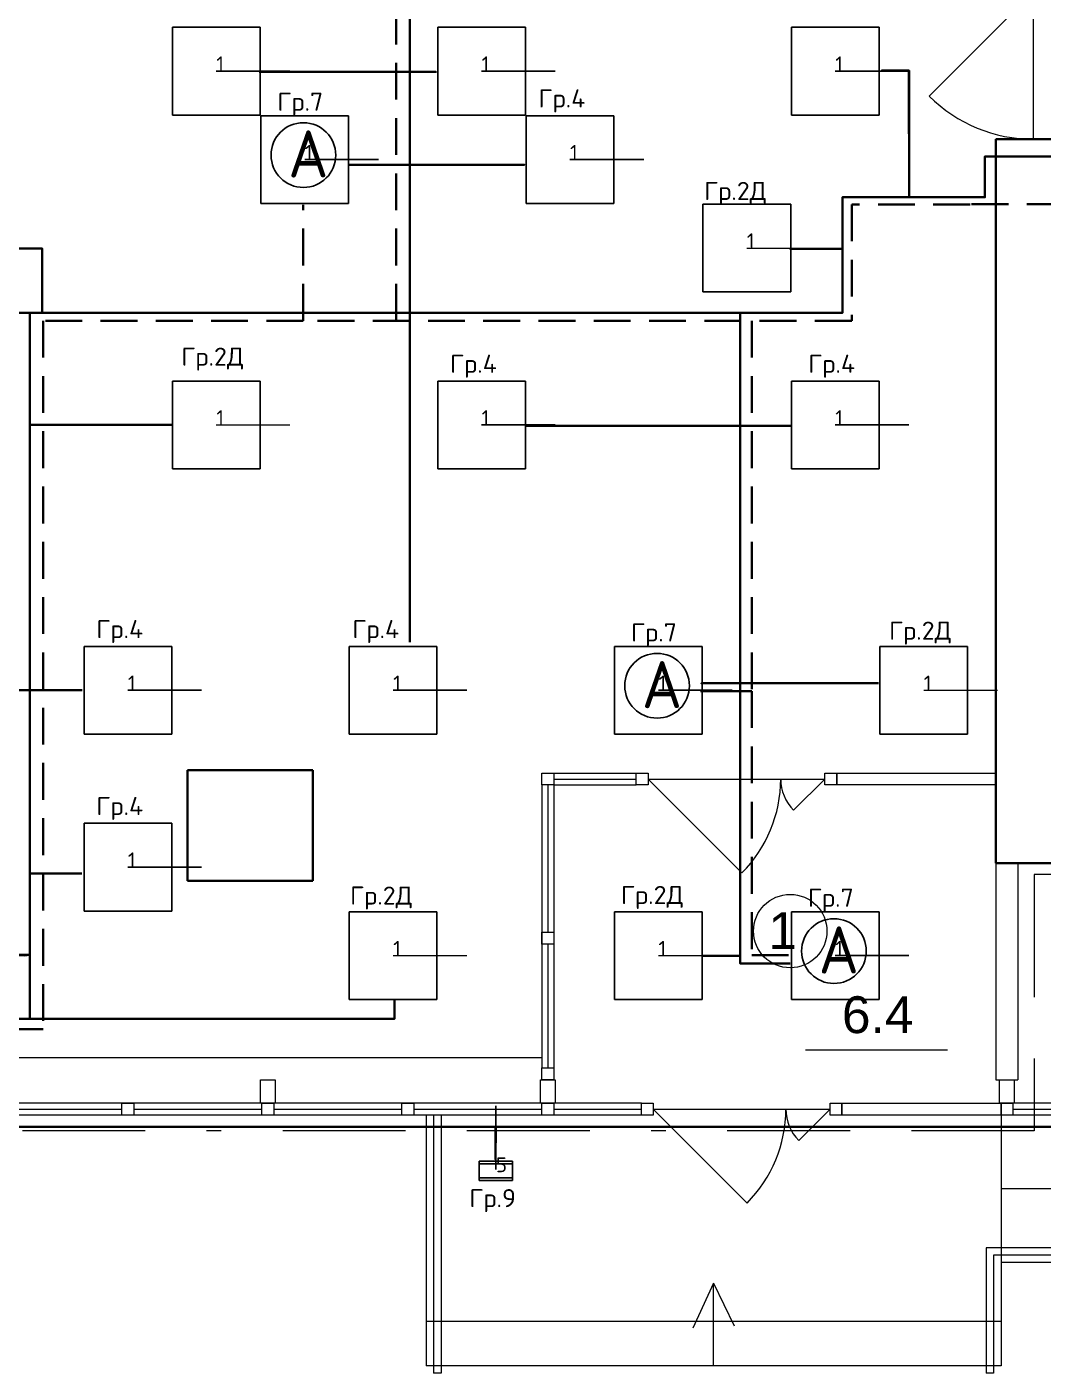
# Model space of a CAD drawing. Header units: metres. Extents: x -472 to 201, y -446 to -235.
# Drawn here: x -442.43 to -435.53, y -331.47 to -322.34 of the extents above; entities that cross this region are included whole.
import ezdxf
from ezdxf.enums import TextEntityAlignment as Align

# ---------------------------------------------------------------- set-up
doc = ezdxf.new("R2010")
doc.units = ezdxf.units.M
doc.header["$MEASUREMENT"] = 0
doc.linetypes.add('( Border )', pattern=[1.751, 0.5, -0.25, 0.5, -0.25, 0.001, -0.25])
doc.linetypes.add('( Hidden )', pattern=[0.375, 0.25, -0.125])
doc.layers.add('_Электрика', color=7, linetype='Continuous', lineweight=15)
doc.layers.add('DLXLUM', color=220, linetype='Continuous')
doc.layers.add('DLXLUMEX', color=220, linetype='Continuous')
doc.styles.get("Standard").update_dxf_attribs({"font": 'txt.shx'})
doc.styles.add('Style-Arial', font='arial.ttf')

# ---------------------------------------------------------------- blocks, each defined once
blk = doc.blocks.new('*U15')
at = {"color": 7, "linetype": 'Continuous', "lineweight": 30}
for p, q in [((-0.425, 0.375), (-0.425, -0.375)), ((-0.425, 0.375), (0.425, 0.375)), ((0.425, 0.375), (0.425, -0.375)), ((-0.425, -0.375), (0.425, -0.375))]:
    blk.add_line(p, q, dxfattribs=at)
blk = doc.blocks.new('*U190')
for p, q in [((297.5, 297.5), (-297.5, 297.5)), ((-297.5, 297.5), (-297.5, -297.5)), ((-297.5, 297.5), (-297.5, -297.5)), ((-297.5, -297.5), (-297.5, 297.5)), ((-297.5, 297.5), (-297.5, 297.5)), ((297.5, 297.5), (-297.5, 297.5)), ((-297.5, 297.5), (-297.5, 297.5)), ((-297.5, 297.5), (297.5, 297.5)), ((-297.5, -297.5), (-297.5, 297.5)), ((-297.5, 297.5), (297.5, 297.5)), ((297.5, -297.5), (297.5, 297.5)), ((297.5, 297.5), (297.5, 297.5)), ((297.5, -297.5), (297.5, 297.5)), ((297.5, 297.5), (297.5, 297.5)), ((297.5, 297.5), (297.5, -297.5)), ((297.5, 297.5), (297.5, -297.5)), ((-297.5, -297.5), (297.5, -297.5)), ((-297.5, -297.5), (-297.5, -297.5)), ((-297.5, -297.5), (297.5, -297.5)), ((297.5, -297.5), (-297.5, -297.5)), ((-297.5, -297.5), (-297.5, -297.5)), ((297.5, -297.5), (-297.5, -297.5)), ((297.5, -297.5), (297.5, -297.5)), ((297.5, -297.5), (297.5, -297.5))]:
    blk.add_line(p, q)
at = {"color": 1}
blk.add_line((0, 0), (500, 0), dxfattribs=at)
at = {"layer": 'DLXLUMEX', "color": 7}
blk.add_text('1', height=100, dxfattribs=at).set_placement((0, 0))
blk = doc.blocks.new('*U191')
for p, q in [((297.5, 297.5), (-297.5, 297.5)), ((-297.5, 297.5), (-297.5, -297.5)), ((-297.5, 297.5), (-297.5, -297.5)), ((-297.5, -297.5), (-297.5, 297.5)), ((-297.5, 297.5), (-297.5, 297.5)), ((297.5, 297.5), (-297.5, 297.5)), ((-297.5, 297.5), (-297.5, 297.5)), ((-297.5, 297.5), (297.5, 297.5)), ((-297.5, -297.5), (-297.5, 297.5)), ((-297.5, 297.5), (297.5, 297.5)), ((297.5, -297.5), (297.5, 297.5)), ((297.5, 297.5), (297.5, 297.5)), ((297.5, -297.5), (297.5, 297.5)), ((297.5, 297.5), (297.5, 297.5)), ((297.5, 297.5), (297.5, -297.5)), ((297.5, 297.5), (297.5, -297.5)), ((-297.5, -297.5), (297.5, -297.5)), ((-297.5, -297.5), (-297.5, -297.5)), ((-297.5, -297.5), (297.5, -297.5)), ((297.5, -297.5), (-297.5, -297.5)), ((-297.5, -297.5), (-297.5, -297.5)), ((297.5, -297.5), (-297.5, -297.5)), ((297.5, -297.5), (297.5, -297.5)), ((297.5, -297.5), (297.5, -297.5))]:
    blk.add_line(p, q)
at = {"color": 1}
blk.add_line((0, 0), (500, 0), dxfattribs=at)
at = {"layer": 'DLXLUMEX', "color": 7}
blk.add_text('1', height=100, dxfattribs=at).set_placement((0, 0))
blk = doc.blocks.new('*U192')
for p, q in [((297.5, 297.5), (-297.5, 297.5)), ((-297.5, 297.5), (-297.5, -297.5)), ((-297.5, 297.5), (-297.5, -297.5)), ((-297.5, -297.5), (-297.5, 297.5)), ((-297.5, 297.5), (-297.5, 297.5)), ((297.5, 297.5), (-297.5, 297.5)), ((-297.5, 297.5), (-297.5, 297.5)), ((-297.5, 297.5), (297.5, 297.5)), ((-297.5, -297.5), (-297.5, 297.5)), ((-297.5, 297.5), (297.5, 297.5)), ((297.5, -297.5), (297.5, 297.5)), ((297.5, 297.5), (297.5, 297.5)), ((297.5, -297.5), (297.5, 297.5)), ((297.5, 297.5), (297.5, 297.5)), ((297.5, 297.5), (297.5, -297.5)), ((297.5, 297.5), (297.5, -297.5)), ((-297.5, -297.5), (297.5, -297.5)), ((-297.5, -297.5), (-297.5, -297.5)), ((-297.5, -297.5), (297.5, -297.5)), ((297.5, -297.5), (-297.5, -297.5)), ((-297.5, -297.5), (-297.5, -297.5)), ((297.5, -297.5), (-297.5, -297.5)), ((297.5, -297.5), (297.5, -297.5)), ((297.5, -297.5), (297.5, -297.5))]:
    blk.add_line(p, q)
at = {"color": 1}
blk.add_line((0, 0), (500, 0), dxfattribs=at)
at = {"layer": 'DLXLUMEX', "color": 7}
blk.add_text('1', height=100, dxfattribs=at).set_placement((0, 0))
blk = doc.blocks.new('*U193')
for p, q in [((297.5, 297.5), (-297.5, 297.5)), ((-297.5, 297.5), (-297.5, -297.5)), ((-297.5, 297.5), (-297.5, -297.5)), ((-297.5, -297.5), (-297.5, 297.5)), ((-297.5, 297.5), (-297.5, 297.5)), ((297.5, 297.5), (-297.5, 297.5)), ((-297.5, 297.5), (-297.5, 297.5)), ((-297.5, 297.5), (297.5, 297.5)), ((-297.5, -297.5), (-297.5, 297.5)), ((-297.5, 297.5), (297.5, 297.5)), ((297.5, -297.5), (297.5, 297.5)), ((297.5, 297.5), (297.5, 297.5)), ((297.5, -297.5), (297.5, 297.5)), ((297.5, 297.5), (297.5, 297.5)), ((297.5, 297.5), (297.5, -297.5)), ((297.5, 297.5), (297.5, -297.5)), ((-297.5, -297.5), (297.5, -297.5)), ((-297.5, -297.5), (-297.5, -297.5)), ((-297.5, -297.5), (297.5, -297.5)), ((297.5, -297.5), (-297.5, -297.5)), ((-297.5, -297.5), (-297.5, -297.5)), ((297.5, -297.5), (-297.5, -297.5)), ((297.5, -297.5), (297.5, -297.5)), ((297.5, -297.5), (297.5, -297.5))]:
    blk.add_line(p, q)
at = {"color": 1}
blk.add_line((0, 0), (500, 0), dxfattribs=at)
at = {"layer": 'DLXLUMEX', "color": 7}
blk.add_text('1', height=100, dxfattribs=at).set_placement((0, 0))
blk = doc.blocks.new('*U23')
for p, q in [((297.5, 297.5), (-297.5, 297.5)), ((-297.5, 297.5), (-297.5, -297.5)), ((-297.5, 297.5), (-297.5, -297.5)), ((-297.5, -297.5), (-297.5, 297.5)), ((-297.5, 297.5), (-297.5, 297.5)), ((297.5, 297.5), (-297.5, 297.5)), ((-297.5, 297.5), (-297.5, 297.5)), ((-297.5, 297.5), (297.5, 297.5)), ((-297.5, -297.5), (-297.5, 297.5)), ((-297.5, 297.5), (297.5, 297.5)), ((297.5, -297.5), (297.5, 297.5)), ((297.5, 297.5), (297.5, 297.5)), ((297.5, -297.5), (297.5, 297.5)), ((297.5, 297.5), (297.5, 297.5)), ((297.5, 297.5), (297.5, -297.5)), ((297.5, 297.5), (297.5, -297.5)), ((-297.5, -297.5), (297.5, -297.5)), ((-297.5, -297.5), (-297.5, -297.5)), ((-297.5, -297.5), (297.5, -297.5)), ((297.5, -297.5), (-297.5, -297.5)), ((-297.5, -297.5), (-297.5, -297.5)), ((297.5, -297.5), (-297.5, -297.5)), ((297.5, -297.5), (297.5, -297.5)), ((297.5, -297.5), (297.5, -297.5))]:
    blk.add_line(p, q)
at = {"color": 1}
blk.add_line((0, 0), (500, 0), dxfattribs=at)
at = {"layer": 'DLXLUMEX', "color": 7}
blk.add_text('1', height=100, dxfattribs=at).set_placement((0, 0))
blk = doc.blocks.new('*U24')
for p, q in [((297.5, 297.5), (-297.5, 297.5)), ((-297.5, 297.5), (-297.5, -297.5)), ((-297.5, 297.5), (-297.5, -297.5)), ((-297.5, -297.5), (-297.5, 297.5)), ((-297.5, 297.5), (-297.5, 297.5)), ((297.5, 297.5), (-297.5, 297.5)), ((-297.5, 297.5), (-297.5, 297.5)), ((-297.5, 297.5), (297.5, 297.5)), ((-297.5, 297.5), (297.5, 297.5)), ((-297.5, -297.5), (-297.5, 297.5)), ((297.5, -297.5), (297.5, 297.5)), ((297.5, 297.5), (297.5, 297.5)), ((297.5, 297.5), (297.5, 297.5)), ((297.5, 297.5), (297.5, -297.5)), ((297.5, -297.5), (297.5, 297.5)), ((297.5, 297.5), (297.5, -297.5)), ((-297.5, -297.5), (297.5, -297.5)), ((-297.5, -297.5), (-297.5, -297.5)), ((-297.5, -297.5), (297.5, -297.5)), ((297.5, -297.5), (-297.5, -297.5)), ((-297.5, -297.5), (-297.5, -297.5)), ((297.5, -297.5), (-297.5, -297.5)), ((297.5, -297.5), (297.5, -297.5)), ((297.5, -297.5), (297.5, -297.5))]:
    blk.add_line(p, q)
at = {"color": 1}
blk.add_line((0, 0), (500, 0), dxfattribs=at)
at = {"layer": 'DLXLUMEX', "color": 7}
blk.add_text('1', height=100, dxfattribs=at).set_placement((0, 0))
blk = doc.blocks.new('*U25')
for p, q in [((297.5, 297.5), (-297.5, 297.5)), ((-297.5, 297.5), (-297.5, -297.5)), ((-297.5, 297.5), (-297.5, -297.5)), ((-297.5, -297.5), (-297.5, 297.5)), ((-297.5, 297.5), (-297.5, 297.5)), ((297.5, 297.5), (-297.5, 297.5)), ((-297.5, 297.5), (-297.5, 297.5)), ((-297.5, 297.5), (297.5, 297.5)), ((-297.5, -297.5), (-297.5, 297.5)), ((-297.5, 297.5), (297.5, 297.5)), ((297.5, -297.5), (297.5, 297.5)), ((297.5, 297.5), (297.5, 297.5)), ((297.5, -297.5), (297.5, 297.5)), ((297.5, 297.5), (297.5, 297.5)), ((297.5, 297.5), (297.5, -297.5)), ((297.5, 297.5), (297.5, -297.5)), ((-297.5, -297.5), (297.5, -297.5)), ((-297.5, -297.5), (-297.5, -297.5)), ((-297.5, -297.5), (297.5, -297.5)), ((297.5, -297.5), (-297.5, -297.5)), ((-297.5, -297.5), (-297.5, -297.5)), ((297.5, -297.5), (-297.5, -297.5)), ((297.5, -297.5), (297.5, -297.5)), ((297.5, -297.5), (297.5, -297.5))]:
    blk.add_line(p, q)
at = {"color": 1}
blk.add_line((0, 0), (500, 0), dxfattribs=at)
at = {"layer": 'DLXLUMEX', "color": 7}
blk.add_text('1', height=100, dxfattribs=at).set_placement((0, 0))
blk = doc.blocks.new('*U29')
for p, q in [((297.5, 297.5), (-297.5, 297.5)), ((-297.5, 297.5), (-297.5, -297.5)), ((-297.5, 297.5), (-297.5, -297.5)), ((-297.5, -297.5), (-297.5, 297.5)), ((-297.5, 297.5), (-297.5, 297.5)), ((297.5, 297.5), (-297.5, 297.5)), ((-297.5, 297.5), (-297.5, 297.5)), ((-297.5, 297.5), (297.5, 297.5)), ((-297.5, -297.5), (-297.5, 297.5)), ((-297.5, 297.5), (297.5, 297.5)), ((297.5, -297.5), (297.5, 297.5)), ((297.5, 297.5), (297.5, 297.5)), ((297.5, -297.5), (297.5, 297.5)), ((297.5, 297.5), (297.5, 297.5)), ((297.5, 297.5), (297.5, -297.5)), ((297.5, 297.5), (297.5, -297.5)), ((-297.5, -297.5), (297.5, -297.5)), ((-297.5, -297.5), (-297.5, -297.5)), ((-297.5, -297.5), (297.5, -297.5)), ((297.5, -297.5), (-297.5, -297.5)), ((-297.5, -297.5), (-297.5, -297.5)), ((297.5, -297.5), (-297.5, -297.5)), ((297.5, -297.5), (297.5, -297.5)), ((297.5, -297.5), (297.5, -297.5))]:
    blk.add_line(p, q)
at = {"color": 1}
blk.add_line((0, 0), (500, 0), dxfattribs=at)
at = {"layer": 'DLXLUMEX', "color": 7}
blk.add_text('1', height=100, dxfattribs=at).set_placement((0, 0))
blk = doc.blocks.new('*U31')
for p, q in [((297.5, 297.5), (-297.5, 297.5)), ((-297.5, 297.5), (-297.5, -297.5)), ((-297.5, 297.5), (-297.5, -297.5)), ((-297.5, -297.5), (-297.5, 297.5)), ((-297.5, 297.5), (-297.5, 297.5)), ((297.5, 297.5), (-297.5, 297.5)), ((-297.5, 297.5), (-297.5, 297.5)), ((-297.5, 297.5), (297.5, 297.5)), ((-297.5, -297.5), (-297.5, 297.5)), ((-297.5, 297.5), (297.5, 297.5)), ((297.5, -297.5), (297.5, 297.5)), ((297.5, 297.5), (297.5, 297.5)), ((297.5, -297.5), (297.5, 297.5)), ((297.5, 297.5), (297.5, 297.5)), ((297.5, 297.5), (297.5, -297.5)), ((297.5, 297.5), (297.5, -297.5)), ((-297.5, -297.5), (297.5, -297.5)), ((-297.5, -297.5), (-297.5, -297.5)), ((-297.5, -297.5), (297.5, -297.5)), ((297.5, -297.5), (-297.5, -297.5)), ((-297.5, -297.5), (-297.5, -297.5)), ((297.5, -297.5), (-297.5, -297.5)), ((297.5, -297.5), (297.5, -297.5)), ((297.5, -297.5), (297.5, -297.5))]:
    blk.add_line(p, q)
at = {"color": 1}
blk.add_line((0, 0), (500, 0), dxfattribs=at)
at = {"layer": 'DLXLUMEX', "color": 7}
blk.add_text('1', height=100, dxfattribs=at).set_placement((0, 0))
blk = doc.blocks.new('*U32')
for p, q in [((297.5, 297.5), (-297.5, 297.5)), ((-297.5, 297.5), (-297.5, -297.5)), ((-297.5, 297.5), (-297.5, -297.5)), ((-297.5, -297.5), (-297.5, 297.5)), ((-297.5, 297.5), (-297.5, 297.5)), ((297.5, 297.5), (-297.5, 297.5)), ((-297.5, 297.5), (-297.5, 297.5)), ((-297.5, 297.5), (297.5, 297.5)), ((-297.5, -297.5), (-297.5, 297.5)), ((-297.5, 297.5), (297.5, 297.5)), ((297.5, -297.5), (297.5, 297.5)), ((297.5, 297.5), (297.5, 297.5)), ((297.5, -297.5), (297.5, 297.5)), ((297.5, 297.5), (297.5, 297.5)), ((297.5, 297.5), (297.5, -297.5)), ((297.5, 297.5), (297.5, -297.5)), ((-297.5, -297.5), (297.5, -297.5)), ((-297.5, -297.5), (-297.5, -297.5)), ((-297.5, -297.5), (297.5, -297.5)), ((297.5, -297.5), (-297.5, -297.5)), ((-297.5, -297.5), (-297.5, -297.5)), ((297.5, -297.5), (-297.5, -297.5)), ((297.5, -297.5), (297.5, -297.5)), ((297.5, -297.5), (297.5, -297.5))]:
    blk.add_line(p, q)
at = {"color": 1}
blk.add_line((0, 0), (500, 0), dxfattribs=at)
at = {"layer": 'DLXLUMEX', "color": 7}
blk.add_text('1', height=100, dxfattribs=at).set_placement((0, 0))
blk = doc.blocks.new('*U33')
for p, q in [((297.5, 297.5), (-297.5, 297.5)), ((-297.5, 297.5), (-297.5, -297.5)), ((-297.5, 297.5), (-297.5, -297.5)), ((-297.5, -297.5), (-297.5, 297.5)), ((-297.5, 297.5), (-297.5, 297.5)), ((297.5, 297.5), (-297.5, 297.5)), ((-297.5, 297.5), (-297.5, 297.5)), ((-297.5, 297.5), (297.5, 297.5)), ((-297.5, -297.5), (-297.5, 297.5)), ((-297.5, 297.5), (297.5, 297.5)), ((297.5, -297.5), (297.5, 297.5)), ((297.5, 297.5), (297.5, 297.5)), ((297.5, -297.5), (297.5, 297.5)), ((297.5, 297.5), (297.5, 297.5)), ((297.5, 297.5), (297.5, -297.5)), ((297.5, 297.5), (297.5, -297.5)), ((-297.5, -297.5), (297.5, -297.5)), ((-297.5, -297.5), (-297.5, -297.5)), ((-297.5, -297.5), (297.5, -297.5)), ((297.5, -297.5), (-297.5, -297.5)), ((-297.5, -297.5), (-297.5, -297.5)), ((297.5, -297.5), (-297.5, -297.5)), ((297.5, -297.5), (297.5, -297.5)), ((297.5, -297.5), (297.5, -297.5))]:
    blk.add_line(p, q)
at = {"color": 1}
blk.add_line((0, 0), (500, 0), dxfattribs=at)
at = {"layer": 'DLXLUMEX', "color": 7}
blk.add_text('1', height=100, dxfattribs=at).set_placement((0, 0))
blk = doc.blocks.new('*U34')
for p, q in [((297.5, 297.5), (-297.5, 297.5)), ((-297.5, 297.5), (-297.5, -297.5)), ((-297.5, 297.5), (-297.5, -297.5)), ((-297.5, -297.5), (-297.5, 297.5)), ((-297.5, 297.5), (-297.5, 297.5)), ((297.5, 297.5), (-297.5, 297.5)), ((-297.5, 297.5), (-297.5, 297.5)), ((-297.5, 297.5), (297.5, 297.5)), ((-297.5, -297.5), (-297.5, 297.5)), ((-297.5, 297.5), (297.5, 297.5)), ((297.5, -297.5), (297.5, 297.5)), ((297.5, 297.5), (297.5, 297.5)), ((297.5, -297.5), (297.5, 297.5)), ((297.5, 297.5), (297.5, 297.5)), ((297.5, 297.5), (297.5, -297.5)), ((297.5, 297.5), (297.5, -297.5)), ((-297.5, -297.5), (297.5, -297.5)), ((-297.5, -297.5), (-297.5, -297.5)), ((-297.5, -297.5), (297.5, -297.5)), ((297.5, -297.5), (-297.5, -297.5)), ((-297.5, -297.5), (-297.5, -297.5)), ((297.5, -297.5), (-297.5, -297.5)), ((297.5, -297.5), (297.5, -297.5)), ((297.5, -297.5), (297.5, -297.5))]:
    blk.add_line(p, q)
at = {"color": 1}
blk.add_line((0, 0), (500, 0), dxfattribs=at)
at = {"layer": 'DLXLUMEX', "color": 7}
blk.add_text('1', height=100, dxfattribs=at).set_placement((0, 0))
blk = doc.blocks.new('*U35')
for p, q in [((297.5, 297.5), (-297.5, 297.5)), ((-297.5, 297.5), (-297.5, -297.5)), ((-297.5, 297.5), (-297.5, -297.5)), ((-297.5, -297.5), (-297.5, 297.5)), ((-297.5, 297.5), (-297.5, 297.5)), ((297.5, 297.5), (-297.5, 297.5)), ((-297.5, 297.5), (-297.5, 297.5)), ((-297.5, 297.5), (297.5, 297.5)), ((-297.5, -297.5), (-297.5, 297.5)), ((-297.5, 297.5), (297.5, 297.5)), ((297.5, -297.5), (297.5, 297.5)), ((297.5, 297.5), (297.5, 297.5)), ((297.5, -297.5), (297.5, 297.5)), ((297.5, 297.5), (297.5, 297.5)), ((297.5, 297.5), (297.5, -297.5)), ((297.5, 297.5), (297.5, -297.5)), ((-297.5, -297.5), (297.5, -297.5)), ((-297.5, -297.5), (-297.5, -297.5)), ((-297.5, -297.5), (297.5, -297.5)), ((297.5, -297.5), (-297.5, -297.5)), ((-297.5, -297.5), (-297.5, -297.5)), ((297.5, -297.5), (-297.5, -297.5)), ((297.5, -297.5), (297.5, -297.5)), ((297.5, -297.5), (297.5, -297.5))]:
    blk.add_line(p, q)
at = {"color": 1}
blk.add_line((0, 0), (500, 0), dxfattribs=at)
at = {"layer": 'DLXLUMEX', "color": 7}
blk.add_text('1', height=100, dxfattribs=at).set_placement((0, 0))
blk = doc.blocks.new('*U36')
for p, q in [((297.5, 297.5), (-297.5, 297.5)), ((-297.5, 297.5), (-297.5, -297.5)), ((-297.5, 297.5), (-297.5, -297.5)), ((-297.5, -297.5), (-297.5, 297.5)), ((-297.5, 297.5), (-297.5, 297.5)), ((297.5, 297.5), (-297.5, 297.5)), ((-297.5, 297.5), (-297.5, 297.5)), ((-297.5, 297.5), (297.5, 297.5)), ((-297.5, -297.5), (-297.5, 297.5)), ((-297.5, 297.5), (297.5, 297.5)), ((297.5, -297.5), (297.5, 297.5)), ((297.5, 297.5), (297.5, 297.5)), ((297.5, -297.5), (297.5, 297.5)), ((297.5, 297.5), (297.5, 297.5)), ((297.5, 297.5), (297.5, -297.5)), ((297.5, 297.5), (297.5, -297.5)), ((-297.5, -297.5), (297.5, -297.5)), ((-297.5, -297.5), (-297.5, -297.5)), ((-297.5, -297.5), (297.5, -297.5)), ((297.5, -297.5), (-297.5, -297.5)), ((-297.5, -297.5), (-297.5, -297.5)), ((297.5, -297.5), (-297.5, -297.5)), ((297.5, -297.5), (297.5, -297.5)), ((297.5, -297.5), (297.5, -297.5))]:
    blk.add_line(p, q)
at = {"color": 1}
blk.add_line((0, 0), (500, 0), dxfattribs=at)
at = {"layer": 'DLXLUMEX', "color": 7}
blk.add_text('1', height=100, dxfattribs=at).set_placement((0, 0))
blk = doc.blocks.new('*U37')
for p, q in [((297.5, 297.5), (-297.5, 297.5)), ((-297.5, 297.5), (-297.5, -297.5)), ((-297.5, 297.5), (-297.5, -297.5)), ((-297.5, -297.5), (-297.5, 297.5)), ((-297.5, 297.5), (-297.5, 297.5)), ((297.5, 297.5), (-297.5, 297.5)), ((-297.5, 297.5), (-297.5, 297.5)), ((-297.5, 297.5), (297.5, 297.5)), ((-297.5, 297.5), (297.5, 297.5)), ((-297.5, -297.5), (-297.5, 297.5)), ((297.5, -297.5), (297.5, 297.5)), ((297.5, 297.5), (297.5, 297.5)), ((297.5, 297.5), (297.5, 297.5)), ((297.5, 297.5), (297.5, -297.5)), ((297.5, -297.5), (297.5, 297.5)), ((297.5, 297.5), (297.5, -297.5)), ((-297.5, -297.5), (297.5, -297.5)), ((-297.5, -297.5), (-297.5, -297.5)), ((-297.5, -297.5), (297.5, -297.5)), ((297.5, -297.5), (-297.5, -297.5)), ((-297.5, -297.5), (-297.5, -297.5)), ((297.5, -297.5), (-297.5, -297.5)), ((297.5, -297.5), (297.5, -297.5)), ((297.5, -297.5), (297.5, -297.5))]:
    blk.add_line(p, q)
at = {"color": 1}
blk.add_line((0, 0), (500, 0), dxfattribs=at)
at = {"layer": 'DLXLUMEX', "color": 7}
blk.add_text('1', height=100, dxfattribs=at).set_placement((0, 0))
blk = doc.blocks.new('*U38')
for p, q in [((297.5, 297.5), (-297.5, 297.5)), ((-297.5, 297.5), (-297.5, -297.5)), ((-297.5, 297.5), (-297.5, -297.5)), ((-297.5, -297.5), (-297.5, 297.5)), ((-297.5, 297.5), (-297.5, 297.5)), ((297.5, 297.5), (-297.5, 297.5)), ((-297.5, 297.5), (-297.5, 297.5)), ((-297.5, 297.5), (297.5, 297.5)), ((-297.5, 297.5), (297.5, 297.5)), ((-297.5, -297.5), (-297.5, 297.5)), ((297.5, -297.5), (297.5, 297.5)), ((297.5, 297.5), (297.5, 297.5)), ((297.5, 297.5), (297.5, 297.5)), ((297.5, 297.5), (297.5, -297.5)), ((297.5, -297.5), (297.5, 297.5)), ((297.5, 297.5), (297.5, -297.5)), ((-297.5, -297.5), (297.5, -297.5)), ((-297.5, -297.5), (-297.5, -297.5)), ((-297.5, -297.5), (297.5, -297.5)), ((297.5, -297.5), (-297.5, -297.5)), ((-297.5, -297.5), (-297.5, -297.5)), ((297.5, -297.5), (-297.5, -297.5)), ((297.5, -297.5), (297.5, -297.5)), ((297.5, -297.5), (297.5, -297.5))]:
    blk.add_line(p, q)
at = {"color": 1}
blk.add_line((0, 0), (500, 0), dxfattribs=at)
at = {"layer": 'DLXLUMEX', "color": 7}
blk.add_text('1', height=100, dxfattribs=at).set_placement((0, 0))
blk = doc.blocks.new('*U60')
for p, q in [((297.5, 297.5), (-297.5, 297.5)), ((-297.5, 297.5), (-297.5, -297.5)), ((-297.5, 297.5), (-297.5, -297.5)), ((-297.5, -297.5), (-297.5, 297.5)), ((-297.5, 297.5), (-297.5, 297.5)), ((297.5, 297.5), (-297.5, 297.5)), ((-297.5, 297.5), (-297.5, 297.5)), ((-297.5, 297.5), (297.5, 297.5)), ((-297.5, -297.5), (-297.5, 297.5)), ((-297.5, 297.5), (297.5, 297.5)), ((297.5, -297.5), (297.5, 297.5)), ((297.5, 297.5), (297.5, 297.5)), ((297.5, -297.5), (297.5, 297.5)), ((297.5, 297.5), (297.5, 297.5)), ((297.5, 297.5), (297.5, -297.5)), ((297.5, 297.5), (297.5, -297.5)), ((-297.5, -297.5), (297.5, -297.5)), ((-297.5, -297.5), (-297.5, -297.5)), ((-297.5, -297.5), (297.5, -297.5)), ((297.5, -297.5), (-297.5, -297.5)), ((-297.5, -297.5), (-297.5, -297.5)), ((297.5, -297.5), (-297.5, -297.5)), ((297.5, -297.5), (297.5, -297.5)), ((297.5, -297.5), (297.5, -297.5))]:
    blk.add_line(p, q)
at = {"color": 1}
blk.add_line((0, 0), (500, 0), dxfattribs=at)
at = {"layer": 'DLXLUMEX', "color": 7}
blk.add_text('1', height=100, dxfattribs=at).set_placement((0, 0))
blk = doc.blocks.new('*U123')
at = {"color": 1}
blk.add_line((0, 17.3), (0, 450.4), dxfattribs=at)
for p, q in [((-113.3, 73.6), (-113.3, -39)), ((-113.3, 56.3), (-113.3, 73.6)), ((113.3, 73.6), (-113.3, 73.6)), ((-113.3, 73.6), (-113.3, 56.3)), ((-113.3, -39), (-113.3, 73.6)), ((-113.3, 73.6), (113.3, 73.6)), ((113.3, 56.3), (-113.3, 56.3)), ((-113.3, 56.3), (-113.3, -56.3)), ((-113.3, -56.3), (-113.3, 56.3)), ((-113.3, 56.3), (113.3, 56.3)), ((113.3, 56.3), (113.3, 73.6)), ((113.3, 73.6), (113.3, 56.3)), ((113.3, -39), (113.3, 73.6)), ((113.3, 73.6), (113.3, -39)), ((113.3, -56.3), (113.3, 56.3)), ((113.3, 56.3), (113.3, -56.3)), ((-113.3, -39), (113.3, -39)), ((-113.3, -56.3), (-113.3, -39)), ((-113.3, -39), (-113.3, -56.3)), ((113.3, -39), (-113.3, -39)), ((-113.3, -56.3), (113.3, -56.3)), ((113.3, -56.3), (-113.3, -56.3)), ((113.3, -39), (113.3, -56.3)), ((113.3, -56.3), (113.3, -39))]:
    blk.add_line(p, q)
at = {"layer": 'DLXLUMEX', "color": 7}
blk.add_text('5', height=100, dxfattribs=at).set_placement((0, 0))

msp = doc.modelspace()

# ---------------------------------------------------------------- linework, layer by layer
at = {"color": 7, "linetype": 'Continuous', "lineweight": 0}
for p, q in [((-435.5999, -322.1036), (-436.307, -322.8107)), ((-435.5999, -323.1036), (-435.5999, -322.1036)), ((-438.8549, -327.4036), (-438.2949, -327.4036)), ((-438.8549, -327.4436), (-438.2949, -327.4436)), ((-438.2149, -327.4436), (-437.0149, -327.4436)), ((-438.2149, -327.4436), (-437.5785, -328.08)), ((-437.0149, -327.4436), (-437.227, -327.6558)), ((-438.9349, -327.4836), (-438.9349, -329.4036)), ((-438.8949, -327.4836), (-438.8949, -328.4836)), ((-438.8549, -327.4836), (-438.8549, -329.4036)), ((-438.8549, -327.4836), (-438.2949, -327.4836)), ((-438.8949, -328.5636), (-438.8949, -329.4036)), ((-460.2149, -329.3336), (-438.9349, -329.3336)), ((-438.2599, -329.6436), (-460.2149, -329.6436)), ((-433.1549, -329.6436), (-435.7399, -329.6436)), ((-438.2599, -329.7236), (-447.5399, -329.7236)), ((-442.6549, -329.6836), (-441.7849, -329.6836)), ((-441.7049, -329.6836), (-440.8349, -329.6836)), ((-440.7549, -329.6836), (-439.8849, -329.6836)), ((-439.8049, -329.6836), (-438.9349, -329.6836)), ((-439.7199, -329.7236), (-439.7199, -331.4236)), ((-439.6699, -329.7236), (-439.6699, -331.4736)), ((-439.6199, -329.7236), (-439.6199, -331.4736)), ((-438.8549, -329.6836), (-438.2599, -329.6836)), ((-438.1799, -329.6836), (-436.9799, -329.6836)), ((-438.1799, -329.6836), (-437.5435, -330.32)), ((-436.9799, -329.6836), (-437.192, -329.8958)), ((-435.8199, -329.7236), (-435.8199, -331.4236)), ((-435.7399, -329.6836), (-434.8699, -329.6836)), ((-433.1549, -329.7236), (-435.7399, -329.7236)), ((-433.9199, -330.2236), (-435.8199, -330.2236)), ((-435.9199, -330.6236), (-435.9199, -331.4736)), ((-433.8699, -330.6236), (-435.9199, -330.6236)), ((-435.8699, -330.6736), (-435.8699, -331.4736)), ((-433.8699, -330.6736), (-435.8699, -330.6736)), ((-433.9199, -330.7236), (-435.8199, -330.7236)), ((-437.7699, -330.8643), (-437.9118, -331.1689)), ((-437.7699, -331.4236), (-437.7699, -330.8643)), ((-437.7699, -330.8643), (-437.63, -331.1525)), ((-435.8199, -331.1236), (-439.7199, -331.1236)), ((-435.8199, -331.4236), (-439.7199, -331.4236)), ((-439.6199, -331.4736), (-439.6699, -331.4736)), ((-435.8699, -331.4736), (-435.9199, -331.4736))]:
    msp.add_line(p, q, dxfattribs=at)
at = {"color": 7, "linetype": 'Continuous', "lineweight": 30}
for p, q in [((-435.8549, -323.1036), (-435.8549, -328.0136)), ((-435.8549, -323.1036), (-435.3449, -323.1036)), ((-432.2949, -328.0136), (-435.8549, -328.0136))]:
    msp.add_line(p, q, dxfattribs=at)
at = {"color": 7, "linetype": 'Continuous', "lineweight": 13}
for p, q in [((-435.8549, -328.0136), (-435.8549, -329.4836)), ((-435.7049, -328.0136), (-435.7049, -329.4836)), ((-437.1459, -329.2818), (-436.1823, -329.2818)), ((-435.8549, -329.4836), (-435.7049, -329.4836))]:
    msp.add_line(p, q, dxfattribs=at)
at = {"color": 1, "linetype": '( Border )', "lineweight": 13, "ltscale": 1.666667}
for p, q in [((-435.5941, -328.0906), (-435.5941, -329.8295)), ((-422.7999, -328.0906), (-435.5941, -328.0906)), ((-435.5941, -329.8295), (-464.9102, -329.8295))]:
    msp.add_line(p, q, dxfattribs=at)
at = {"color": 7, "linetype": 'Continuous', "lineweight": 13, "flags": 128}
for points in [[(-438.9349, -327.4036), (-438.8549, -327.4036), (-438.8549, -327.4836), (-438.9349, -327.4836), (-438.9349, -327.4036)], [(-438.2949, -327.4036), (-438.2149, -327.4036), (-438.2149, -327.4836), (-438.2949, -327.4836), (-438.2949, -327.4036)], [(-437.0149, -327.4036), (-436.9349, -327.4036), (-436.9349, -327.4836), (-437.0149, -327.4836), (-437.0149, -327.4036)], [(-435.9349, -327.4036), (-435.8549, -327.4036), (-435.8549, -327.4836), (-436.9349, -327.4836), (-436.9349, -327.4036)], [(-438.9349, -328.4836), (-438.8549, -328.4836), (-438.8549, -328.5636), (-438.9349, -328.5636), (-438.9349, -328.4836)], [(-440.7449, -329.4836), (-440.7449, -329.6436), (-440.8449, -329.6436), (-440.8449, -329.4836), (-440.7449, -329.4836)], [(-438.8449, -329.4836), (-438.8449, -329.6436), (-438.9449, -329.6436), (-438.9449, -329.4836), (-438.8449, -329.4836)], [(-438.9349, -329.4036), (-438.8549, -329.4036), (-438.8549, -329.4836), (-438.9349, -329.4836), (-438.9349, -329.4036)], [(-435.7299, -329.4836), (-435.7299, -329.6436), (-435.8299, -329.6436), (-435.8299, -329.4836), (-435.7299, -329.4836)], [(-441.7849, -329.6436), (-441.7049, -329.6436), (-441.7049, -329.7236), (-441.7849, -329.7236), (-441.7849, -329.6436)], [(-440.8349, -329.6436), (-440.7549, -329.6436), (-440.7549, -329.7236), (-440.8349, -329.7236), (-440.8349, -329.6436)], [(-439.8849, -329.6436), (-439.8049, -329.6436), (-439.8049, -329.7236), (-439.8849, -329.7236), (-439.8849, -329.6436)], [(-438.9349, -329.6436), (-438.8549, -329.6436), (-438.8549, -329.7236), (-438.9349, -329.7236), (-438.9349, -329.6436)], [(-438.2599, -329.6436), (-438.1799, -329.6436), (-438.1799, -329.7236), (-438.2599, -329.7236), (-438.2599, -329.6436)], [(-436.9799, -329.6436), (-436.8999, -329.6436), (-436.8999, -329.7236), (-436.9799, -329.7236), (-436.9799, -329.6436)], [(-435.8999, -329.6436), (-435.8199, -329.6436), (-435.8199, -329.7236), (-436.8999, -329.7236), (-436.8999, -329.6436)], [(-435.8199, -329.6436), (-435.7399, -329.6436), (-435.7399, -329.7236), (-435.8199, -329.7236), (-435.8199, -329.6436)]]:
    msp.add_lwpolyline(points, close=True, dxfattribs=at)
at = {"color": 1, "linetype": 'ByBlock', "transparency": 33554687}
for centre in [(-440.5537, -323.2109), (-438.1537, -326.8109), (-436.9537, -328.6109)]:
    msp.add_circle(centre, 0.2196, dxfattribs=at)
at = {"color": 7, "linetype": 'Continuous', "lineweight": 0}
msp.add_circle((-437.2501, -328.4754), 0.2492, dxfattribs=at)
for centre, radius, start, end in [((-435.5999, -322.1036), 1, 225, 270), ((-438.2149, -327.4436), 0.9, 315, 360), ((-437.0149, -327.4436), 0.3, 180, 225), ((-438.1799, -329.6836), 0.9, 315, 360), ((-436.9799, -329.6836), 0.3, 180, 225)]:
    msp.add_arc(centre, radius, start, end, dxfattribs=at)
at = {"layer": '_Электрика', "color": 2, "lineweight": 30, "true_color": 0xf1eb1f}
for points in [[(-437.5889, -324.2818), (-439.8321, -324.2818), (-439.8321, -323.276), (-439.054, -323.276), (-439.8321, -323.276), (-439.8321, -322.6472), (-439.6547, -322.6472), (-439.8321, -322.6472), (-439.8321, -320.8435), (-440.2382, -320.8435), (-439.0426, -320.8435), (-439.8321, -320.8435), (-439.8321, -320.1805), (-439.649, -320.1805), (-439.8321, -320.1805), (-439.8321, -319.4183), (-438.0015, -319.4183), (-438.0015, -318.4409), (-437.8585, -318.4409), (-438.4419, -318.4409), (-438.0015, -318.4409), (-438.0015, -317.3221), (-437.8456, -317.3221), (-438.4451, -317.3221)], [(-435.3125, -323.2195), (-435.9288, -323.2195), (-435.9288, -323.4964), (-436.4434, -323.4964), (-436.4434, -322.6375), (-436.63, -322.6375), (-436.4447, -322.6415), (-436.4434, -323.4964), (-436.8958, -323.4964), (-436.8958, -323.8467), (-437.2521, -323.8467), (-436.8958, -323.8467), (-436.8958, -324.2818), (-437.5889, -324.2818), (-437.5889, -325.0482), (-437.2482, -325.0482), (-439.0407, -325.0482)], [(-439.8321, -322.6472), (-440.8546, -322.6472)], [(-442.3257, -324.2818), (-443.64, -324.2818), (-443.64, -323.8376), (-443.8461, -323.8376), (-443.6447, -323.8415), (-443.6447, -323.2454), (-444.4573, -323.2454)], [(-439.8321, -323.276), (-440.2458, -323.276)], [(-439.8321, -324.2818), (-442.3257, -324.2818), (-442.3257, -323.845), (-442.6313, -323.845)], [(-442.4107, -324.2956), (-442.4107, -324.2802)], [(-439.8321, -324.2818), (-439.8321, -326.5162)], [(-442.4107, -326.8415), (-442.4107, -324.2956)], [(-442.4107, -325.0415), (-441.4472, -325.0415)], [(-437.5889, -325.0482), (-437.5889, -326.7944), (-437.8533, -326.7944), (-436.6512, -326.7944)], [(-437.5889, -326.7944), (-437.5889, -328.6426), (-437.8521, -328.6426), (-437.5889, -328.6426), (-437.5889, -328.696), (-437.2505, -328.696)], [(-447.9258, -329.0706), (-445.4512, -329.0706), (-445.4512, -328.0385), (-445.6355, -328.0385), (-445.4512, -328.0385), (-445.4512, -329.0706), (-443.6348, -329.0706), (-443.6348, -328.0451), (-443.8388, -328.0451), (-443.6348, -328.0451), (-443.6348, -329.0706), (-442.4107, -329.0706), (-442.4107, -328.6369), (-442.6279, -328.6369), (-442.4447, -328.6415), (-442.4107, -328.6369), (-442.4107, -326.8415), (-443.254, -326.8415)], [(-442.4107, -326.8415), (-442.0544, -326.8415)], [(-442.4149, -328.0854), (-442.0561, -328.0854)], [(-442.4107, -329.0706), (-439.9364, -329.0706), (-439.9364, -328.9352)]]:
    msp.add_lwpolyline(points, dxfattribs=at)
at = {"layer": '_Электрика', "color": 1, "linetype": '( Hidden )', "lineweight": 30}
for points in [[(-439.9252, -324.3348), (-439.9252, -319.3343), (-438.0902, -319.3343), (-438.0902, -317.2576), (-437.8346, -317.2576)], [(-440.5548, -324.3348), (-442.3191, -324.3348), (-442.3191, -329.1411), (-447.8536, -329.1411), (-447.8536, -328.0398), (-448.0445, -328.0398), (-447.8447, -328.0415), (-447.8536, -329.1411), (-455.4756, -329.1411), (-455.4756, -323.2478), (-455.1971, -323.2478), (-455.4756, -323.2478), (-455.4756, -320.184), (-462.7612, -320.184), (-462.7612, -320.8466), (-463.0408, -320.8466)], [(-436.0293, -323.5454), (-436.8331, -323.5454), (-436.8331, -324.3348), (-440.5548, -324.3348), (-440.5548, -323.5493)], [(-429.7736, -325.0744), (-429.7696, -323.543), (-436.0253, -323.543)], [(-437.5113, -324.3348), (-437.5113, -326.8473), (-437.8597, -326.8473), (-437.5113, -326.8473), (-437.5113, -328.6391), (-437.2354, -328.6391)]]:
    msp.add_lwpolyline(points, dxfattribs=at)
at = {"layer": '_Электрика', "color": 114, "lineweight": 30, "true_color": 0x139b48}
msp.add_lwpolyline([(-429.4765, -328.1715), (-432.979, -328.1715), (-432.979, -329.8024), (-435.2518, -329.8024), (-435.2518, -330.0529), (-435.2518, -329.8024), (-439.2498, -329.8024), (-439.2498, -330.0258), (-439.2478, -329.8024), (-443.2498, -329.8024), (-443.2498, -330.0355), (-443.2498, -329.8024), (-447.248, -329.8024), (-447.248, -330.0321), (-447.2478, -329.8024), (-451.2588, -329.8024)], dxfattribs=at)

# ---------------------------------------------------------------- block references
at = {"color": 7, "linetype": 'Continuous', "lineweight": 30}
msp.add_blockref('*U15', (-440.9149, -327.7586), dxfattribs=at)
at = {"layer": '_Электрика', "color": 175, "linetype": 'Continuous', "lineweight": 30, "xscale": 0.001, "yscale": 0.001, "zscale": 0.001}
for name, p in [('*U31', (-437.5447, -323.8415)), ('*U35', (-441.1447, -325.0415)), ('*U34', (-436.3447, -326.8415)), ('*U24', (-439.9447, -328.6415)), ('*U37', (-438.1447, -328.6415))]:
    msp.add_blockref(name, p, dxfattribs=at)
at = {"layer": 'DLXLUM', "xscale": 0.001, "yscale": 0.001, "zscale": 0.001}
for name, p in [('*U192', (-441.1447, -322.6415)), ('*U190', (-439.3447, -322.6415)), ('*U29', (-436.9447, -322.6415)), ('*U193', (-440.5447, -323.2415)), ('*U191', (-438.7447, -323.2415)), ('*U36', (-439.3447, -325.0415)), ('*U32', (-436.9447, -325.0415)), ('*U23', (-441.7447, -326.8415)), ('*U25', (-439.9447, -326.8415)), ('*U33', (-438.1447, -326.8415)), ('*U60', (-441.7447, -328.0415)), ('*U38', (-436.9447, -328.6415)), ('*U123', (-439.2478, -330.1107))]:
    msp.add_blockref(name, p, dxfattribs=at)

# ---------------------------------------------------------------- texts
at = {"color": 7, "linetype": 'Continuous', "lineweight": 0, "style": 'Style-Arial'}
for s, p in [('1', (-437.3015, -328.3472)), ('6.4', (-436.6568, -328.9175))]:
    msp.add_text(s, height=0.25, dxfattribs=at).set_placement(p, align=Align.TOP_CENTER)
at = {"color": 1, "linetype": 'ByBlock', "transparency": 33554687, "char_height": 0.319174, "attachment_point": 1}
for insert in [(-440.6575, -323.0435), (-438.2575, -326.6435), (-437.0575, -328.4435)]:
    msp.add_mtext_dynamic_manual_height_columns('{\\fGOST Common|b0|i0|c204|p34;А}', width=3.896158, gutter_width=1, heights=[0], dxfattribs=dict(at, insert=insert))
at = {"layer": '_Электрика', "linetype": 'Continuous', "lineweight": 30}
for s, p in [('Гр.7', (-440.7311, -322.9102)), ('Гр.4', (-438.9593, -322.8879)), ('Гр.4', (-439.5593, -324.6879)), ('Гр.4', (-437.1288, -324.6879)), ('Гр.4', (-441.9593, -326.4879)), ('Гр.4', (-440.2221, -326.4879)), ('Гр.7', (-438.3311, -326.5102)), ('Гр.4', (-441.9593, -327.6879)), ('Гр.7', (-437.1311, -328.3102)), ('Гр.9', (-439.4283, -330.3482))]:
    msp.add_text(s, height=0.12276, dxfattribs=at).set_placement(p)
at = {"layer": '_Электрика', "color": 175, "linetype": 'Continuous', "lineweight": 30}
for p in [(-437.835, -323.5155), (-441.3826, -324.6396), (-436.5803, -326.4985), (-440.2375, -328.2955), (-438.3993, -328.2917)]:
    msp.add_text('Гр.2Д', height=0.12276, dxfattribs=at).set_placement(p)

doc.saveas('drawing.dxf')
